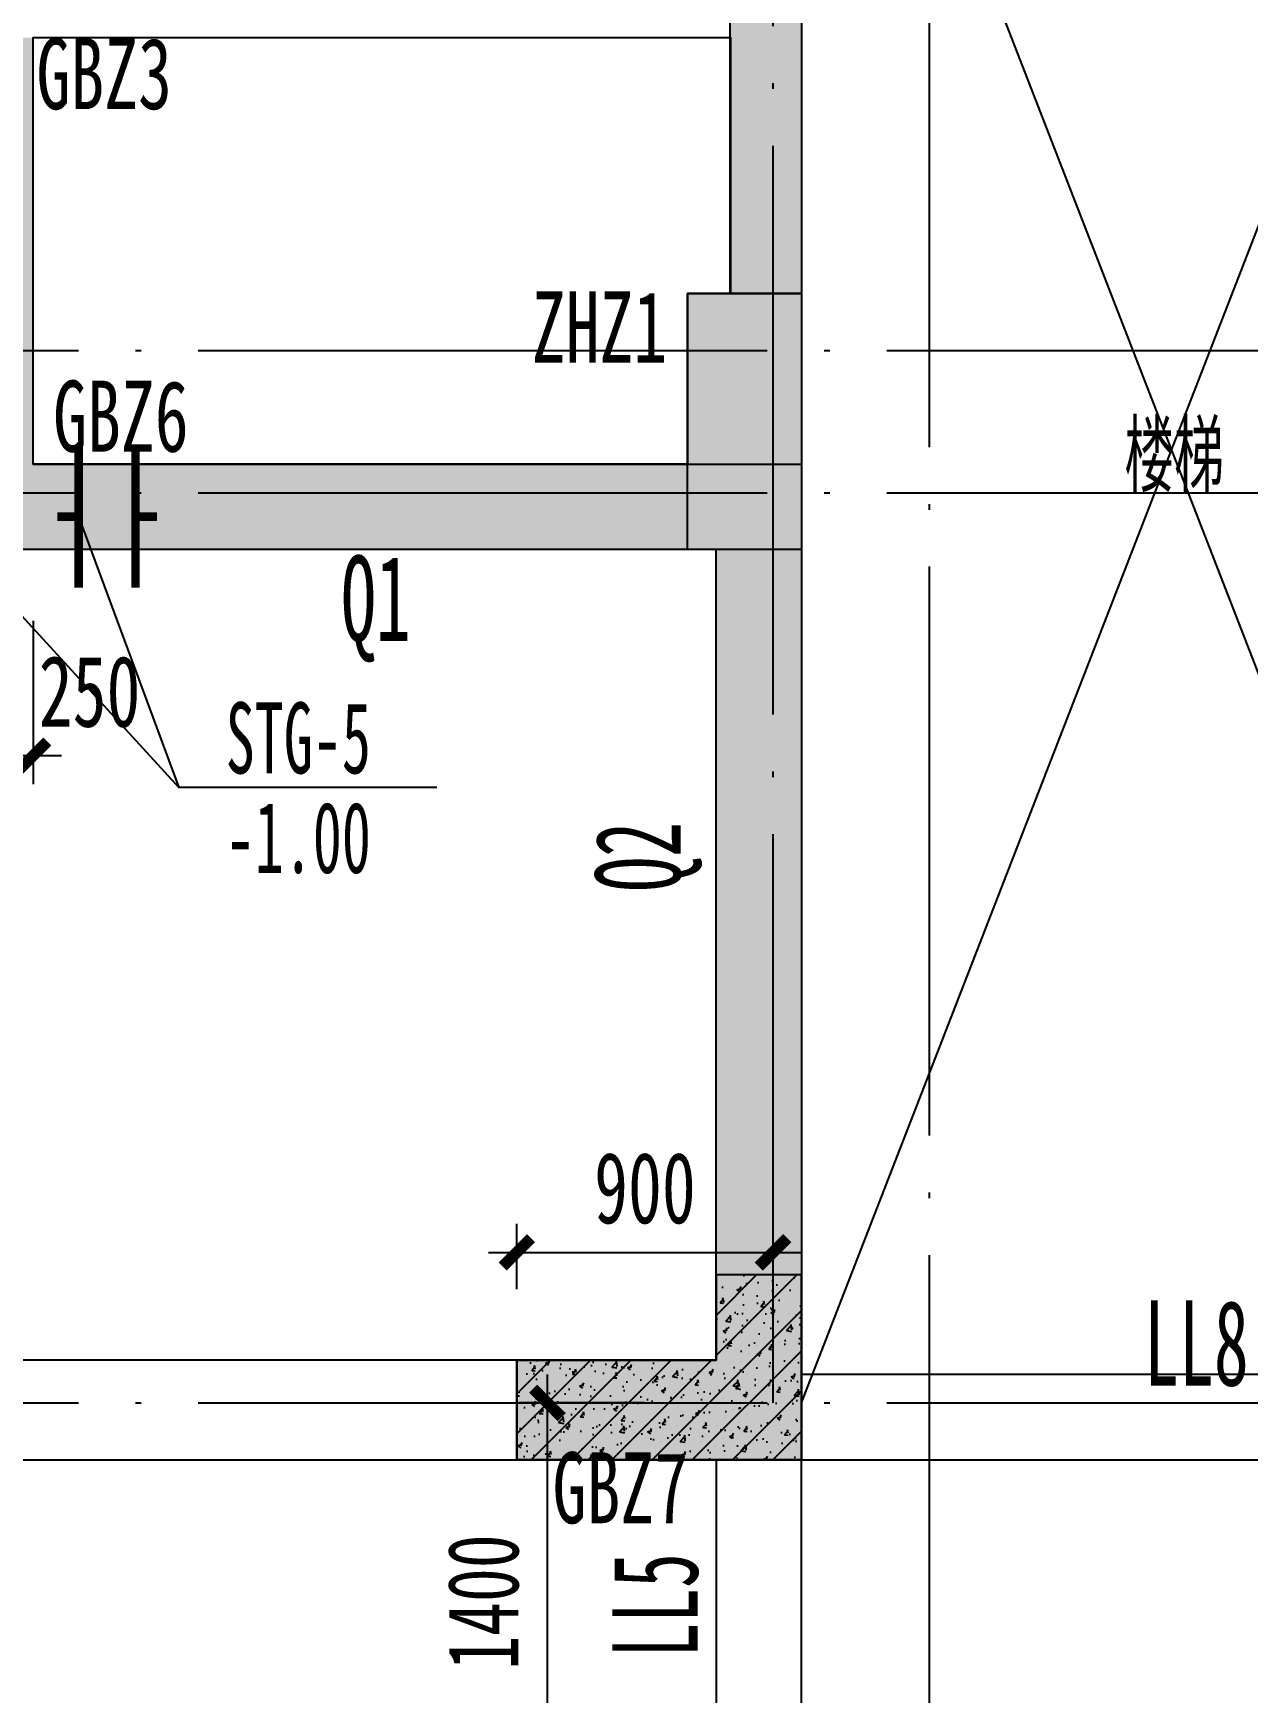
# Model space of a CAD drawing. Extents: x -3200781797 to -8106663, y 494714 to 1244925.
# Drawn here: x -8166032 to -8161764, y 614374 to 620208 of the extents above; entities that cross this region are included whole.
import ezdxf
from ezdxf.enums import TextEntityAlignment as Align

# ---------------------------------------------------------------- set-up
doc = ezdxf.new("R2010")
doc.units = 0
doc.header["$LTSCALE"] = 1000
doc.header["$MEASUREMENT"] = 0
for name, pattern in [('3#-轴线$0$DOTE', [2.42, 2, -0.2, 0.02, -0.2]), ('3#4#5#模板$0$CONTINOUS', [0]), ('CONTINOUS', [0]), ('DASH', [0.35, 0.25, -0.1])]:
    doc.linetypes.add(name, pattern=pattern)
doc.layers.get('Defpoints').update_dxf_attribs({"color": 30, "linetype": 'DASH'})
for name, color, linetype in [('1----SD', 40, 'Continuous'), ('3#-夹层$0$S-COLU', 252, 'Continuous'), ('3#-夹层$0$S-COLU-HATC', 16, 'Continuous'), ('3#-夹层$0$S-SLAB-HOLE', 5, 'Continuous'), ('3#-夹层$0$S-WALL', 40, 'Continuous'), ('3#-夹层$0$S-WALL-BEAM', 120, 'Continuous'), ('3#-夹层$0$S-WALL-HATC', 253, 'Continuous'), ('3#-轴线$0$A-ANNO-DOTE', 10, '3#-轴线$0$DOTE'), ('3#4#5#模板$0$S-ANNO-TEXT', 7, 'Continuous'), ('3#4#5#模板$0$S-SLAB-TEXT', 120, 'Continuous'), ('3#4#5#模板$0$S-WALL-COLU', 252, '3#4#5#模板$0$CONTINOUS'), ('3#4#5#模板$0$S-WALL-COLU-HATC', 16, 'Continuous'), ('DIM', 3, 'Continuous'), ('DIM_其它', 3, 'Continuous'), ('S-PC-FQ-WYQ', 4, 'Continuous'), ('S-WALL-BEAM-TEXT', 2, 'Continuous'), ('S-WALL-COLU-TEXT', 2, 'Continuous'), ('S-WALL-DIMS', 50, 'Continuous')]:
    doc.layers.add(name, color=color, linetype=linetype)
doc.layers.add('WALL-TEXT', color=2, linetype='Continuous', lineweight=25)
doc.layers.add('设备条件', color=5, linetype='Continuous', lineweight=30)
doc.styles.add('3#4#5#模板$0$TSSD_Rein', font='tssdeng.shx', dxfattribs={"width": 0.7, "bigfont": 'hztxt.shx'})
doc.styles.add('TSSD_Dimension', font='', dxfattribs={"width": 0.7})
doc.styles.add('楷体', font='', dxfattribs={"width": 0.6})
doc.styles.add('楷体GB312', font='', dxfattribs={"width": 0.8})
doc.styles.get('TSSD_Dimension').set_extended_font_data('KaiTi_GB2312')
doc.styles.get('楷体').set_extended_font_data('KaiTi_GB2312')
doc.styles.get('楷体GB312').set_extended_font_data('楷体_GB2312')
doc.dimstyles.new('TSSD_100_100', dxfattribs={"dimtxt": 250, "dimasz": 100, "dimexe": 100, "dimexo": 250, "dimgap": 100, "dimtad": 1, "dimdec": 0, "dimzin": 0, "dimdsep": 46, "dimtxsty": 'TSSD_Dimension', "dimblk": 'ARCHTICK', "dimcen": 0, "dimdle": 100, "dimclrt": 7, "dimadec": 0, "dimazin": 0, "dimtfac": 1, "dimtdec": 0, "dimtix": 1, "dimtmove": 2, "dimatfit": 3, "dimfxl": 1, "dimtolj": 1, "dimtzin": 0, "dimarcsym": 0})

# ---------------------------------------------------------------- blocks, each defined once
blk = doc.blocks.new('_ArchTick')
at = {"color": 0, "linetype": 'ByBlock', "const_width": 0.4}
blk.add_lwpolyline([(-0.5, -0.5), (0.5, 0.5)], dxfattribs=at)
blk = doc.blocks.new('*D619')
at = {"layer": 'Defpoints', "color": 0, "transparency": 16777216}
for p in [(-8163432.3, 615922.2), (-8164332.3, 615542.8), (-8163432.3, 615542.8)]:
    blk.add_point(p, dxfattribs=at)
at = {"layer": 'DIM', "color": 0, "lineweight": -2, "transparency": 16777216}
for p, q in [((-8164332.3, 615792.8), (-8164332.3, 616022.2)), ((-8163432.3, 615792.8), (-8163432.3, 616022.2)), ((-8164432.3, 615922.2), (-8163332.3, 615922.2))]:
    blk.add_line(p, q, dxfattribs=at)
at = {"layer": 'DIM', "color": 0, "lineweight": -2, "transparency": 16777216, "xscale": 100, "yscale": 100, "zscale": 100, "rotation": 180}
blk.add_blockref('_ArchTick', (-8164332.3, 615922.2), dxfattribs=at)
at = {"layer": 'DIM', "color": 0, "lineweight": -2, "transparency": 16777216, "xscale": 100, "yscale": 100, "zscale": 100}
blk.add_blockref('_ArchTick', (-8163432.3, 615922.2), dxfattribs=at)
at = {"layer": 'DIM', "color": 7, "transparency": 16777216, "insert": (-8163882.3, 616147.2), "char_height": 250, "attachment_point": 5, "style": 'TSSD_Dimension'}
blk.add_mtext('\\A1;900', dxfattribs=at)
blk = doc.blocks.new('3-an-jia')
at = {"layer": 'S-WALL-COLU-TEXT', "style": '楷体GB312', "width": 0.7}
for s, p in [('GBZ3', (-7965962.5, 619936.4)), ('ZHZ1', (-7964221.9, 619045.4)), ('GBZ6', (-7965903.9, 618732)), ('GBZ7', (-7964148.8, 614964.7))]:
    blk.add_text(s, height=250, dxfattribs=at).set_placement(p)
blk = doc.blocks.new('*D724')
at = {"layer": 'Defpoints', "color": 0, "transparency": 16777216}
for p in [(-8166282.3, 618392.8), (-8166032.3, 618392.8), (-8166282.3, 617667.8)]:
    blk.add_point(p, dxfattribs=at)
at = {"layer": 'S-WALL-DIMS', "color": 0, "lineweight": -2, "transparency": 16777216}
for p, q in [((-8166282.3, 618142.8), (-8166282.3, 617567.8)), ((-8166032.3, 618142.8), (-8166032.3, 617567.8)), ((-8165932.3, 617667.8), (-8166382.3, 617667.8))]:
    blk.add_line(p, q, dxfattribs=at)
at = {"layer": 'S-WALL-DIMS', "color": 0, "lineweight": -2, "transparency": 16777216, "xscale": 100, "yscale": 100, "zscale": 100, "rotation": 180}
blk.add_blockref('_ArchTick', (-8166282.3, 617667.8), dxfattribs=at)
at = {"layer": 'S-WALL-DIMS', "color": 0, "lineweight": -2, "transparency": 16777216, "xscale": 100, "yscale": 100, "zscale": 100}
blk.add_blockref('_ArchTick', (-8166032.3, 617667.8), dxfattribs=at)
at = {"layer": 'S-WALL-DIMS', "color": 7, "transparency": 16777216, "insert": (-8165833.9, 617892.8), "char_height": 250, "attachment_point": 5, "style": 'TSSD_Dimension'}
blk.add_mtext('\\A1;250', dxfattribs=at)
blk = doc.blocks.new('*D728')
at = {"layer": 'Defpoints', "color": 0, "transparency": 16777216}
for p in [(-8164224.8, 615392.8), (-8163632.3, 615392.8), (-8163632.3, 613992.8)]:
    blk.add_point(p, dxfattribs=at)
at = {"layer": 'DIM', "color": 0, "lineweight": -2, "transparency": 16777216}
for p, q in [((-8164224.8, 613892.8), (-8164224.8, 615492.8)), ((-8163882.3, 615392.8), (-8164324.8, 615392.8)), ((-8163882.3, 613992.8), (-8164324.8, 613992.8))]:
    blk.add_line(p, q, dxfattribs=at)
at = {"layer": 'DIM', "color": 0, "lineweight": -2, "transparency": 16777216, "xscale": 100, "yscale": 100, "zscale": 100}
for p, rotation in [((-8164224.8, 615392.8), 90), ((-8164224.8, 613992.8), 270)]:
    blk.add_blockref('_ArchTick', p, dxfattribs=dict(at, rotation=rotation))
at = {"layer": 'DIM', "color": 7, "transparency": 16777216, "insert": (-8164449.8, 614692.8), "char_height": 250, "attachment_point": 5, "rotation": 90, "style": 'TSSD_Dimension'}
blk.add_mtext('\\A1;1400', dxfattribs=at)
blk = doc.blocks.new('q1')
at = {"layer": 'WALL-TEXT', "style": '楷体', "width": 0.6}
blk.add_text('Q1', height=300, dxfattribs=at).set_placement((-8160750.8, 469369))
blk.add_text('Q2', height=300, rotation=90, dxfattribs=at).set_placement((-8159557.6, 468487.6))
blk = doc.blocks.new('$VALVE$00000553')
at = {"const_width": 30}
for points in [[(0, 100), (0, 175)], [(0, 100), (-250, 100), (-250, 100)], [(0, 100), (250, 100), (250, 100)], [(-250, -100), (-250, -100), (0, -100)], [(250, -100), (250, -100), (0, -100)], [(0, -175), (0, -100)]]:
    blk.add_lwpolyline(points, dxfattribs=at)
blk = doc.blocks.new('A$C5af27e0e')
at = {"layer": 'DIM_其它'}
for p in [(-3060, 3325), (-2540, 3325), (-1281.5, 2372.1)]:
    blk.add_line(p, (-2188.4, 2372.1), dxfattribs=at)
at = {"layer": '1----SD', "linetype": 'CONTINOUS', "rotation": 270}
blk.add_blockref('$VALVE$00000553', (-2440, 3325), dxfattribs=at)
at = {"layer": '设备条件', "color": 40, "style": '楷体', "width": 0.6}
for s, p in [('STG-5', (-2023.2, 2422.1)), ('-1.00', (-2023.2, 2072.1))]:
    blk.add_text(s, height=250, dxfattribs=at).set_placement(p)
blk = doc.blocks.new('3#-轴线')
at = {"layer": '3#-轴线$0$A-ANNO-DOTE'}
for points in [[(8700, -3200), (8700, 5500)], [(9250, -7100), (9250, 5500)], [(-3000, 500), (44800, 500)], [(-3000, 0), (44800, 0)], [(-3000, -3200), (44800, -3200)]]:
    blk.add_lwpolyline(points, dxfattribs=at)
blk = doc.blocks.new('3#-夹层')
at = {"layer": '3#-夹层$0$S-COLU-HATC'}
h = blk.add_hatch(color=256, dxfattribs=at)
h.dxf.hatch_style = 1
h.paths.add_polyline_path([(8400, 700), (8800, 700), (8800, -200), (8400, -200)])
at = {"layer": '3#-夹层$0$S-WALL-HATC'}
blk.add_hatch(color=256, dxfattribs=at).paths.add_polyline_path([(8550, 1300), (8550, 3750), (11500, 3750), (12700, 3750), (12700, 100), (20100, 100), (21700, 100), (29100, 100), (29100, 3750), (30300, 3750), (33250, 3750), (33250, 700), (33000, 700), (33000, 1450), (33000, 3500), (30400, 3500), (30400, 700), (30150, 700), (30150, 3500), (29350, 3500), (29350, 100), (29450, 100), (30400, 100), (30400, -200), (30200, -200), (30200, -100), (29700, -100), (29700, -300), (29500, -300), (29500, -200), (29200, -200), (26950, -200), (26950, -100), (26670, -100), (26670, -200), (21800, -200), (21800, -1800), (21500, -1800), (21500, -200), (20300, -200), (20300, -1800), (20000, -1800), (20000, -200), (15130, -200), (15130, -100), (14850, -100), (14850, -200), (12300, -200), (12300, -300), (12100, -300), (12100, -100), (11600, -100), (11600, -200), (11400, -200), (11400, 100), (12200, 100), (12450, 100), (12450, 3500), (11650, 3500), (11650, 700), (11400, 700), (11400, 3500), (8800, 3500), (8800, 1450), (8800, 700), (8550, 700)])
h = blk.add_hatch(color=256, dxfattribs=at)
h.paths.add_polyline_path([(13550, -11200), (13950, -11200), (13950, -10850), (13550, -10850), (13550, -4800), (13550, -4700), (13250, -4700), (13250, -4800), (13250, -10900), (10600, -10900), (10600, -7200), (11750, -7200), (11750, -4700), (8800, -4700), (8800, -4600), (8500, -4600), (8500, -5000), (9050, -5000), (9050, -7300), (10300, -7300), (10300, -10850), (9850, -10850), (9850, -11200), (10300, -11200), (10300, -12400), (3550, -12400), (3550, -12000), (3200, -12000), (3200, -12400), (200, -12400), (200, -11200), (700, -11200), (700, -10850), (200, -10850), (200, -5050), (200, -4450), (200, -3400), (2000, -3400), (2000, -3050), (200, -3050), (200, -200), (700, -200), (700, 100), (200, 100), (200, 1350), (5850.3, 1350), (5850.3, 100), (5300, 100), (5300, -200), (5570, -200), (5570, -100), (5850, -100), (5850, -200), (6300, -200), (8500, -200), (8500, -3050), (7800, -3050), (7800, -3400), (8500, -3400), (8800, -3400), (8800, -3300), (8800, 100), (6100.3, 100), (6100.3, 1600), (-100, 1600), (-100, -11100), (-100, -12700), (3450, -12700), (10600, -12700), (10600, -11200), (13250, -11200), (13250, -12700), (28550, -12700), (28550, -11200), (31200, -11200), (31200, -12700), (41900, -12700), (41900, 1600), (35699.7, 1600), (35699.7, 100), (33000, 100), (33000, -3300), (33000, -3400), (33300, -3400), (34000, -3400), (34000, -3050), (33300, -3050), (33300, -200), (35500, -200), (35950, -200), (35950, -100), (36230, -100), (36230, -200), (36500, -200), (36500, 100), (35949.7, 100), (35949.7, 1349.8), (41600, 1349.8), (41600, 100), (41100, 100), (41100, -200), (41600, -200), (41600, -3050), (39800, -3050), (39800, -3400), (41600, -3400), (41600, -4450), (41600, -5050), (41600, -10850), (41100, -10850), (41100, -11200), (41600, -11200), (41600, -12400), (38600, -12400), (38600, -12000), (38250, -12000), (38250, -12400), (31500, -12400), (31500, -11200), (31950, -11200), (31950, -10850), (31500, -10850), (31500, -7300), (32750, -7300), (32750, -5000), (33300, -5000), (33300, -4600), (33000, -4600), (33000, -4700), (30050, -4700), (30050, -7200), (31200, -7200), (31200, -10900), (28550, -10900), (28550, -4800), (28550, -4700), (28250, -4700), (28250, -4800), (28250, -10850), (27850, -10850), (27850, -11200), (28250, -11200), (28250, -12400), (21075, -12400), (21075, -11200), (21600, -11200), (21600, -10850), (21075, -10850), (21075, -5300), (21800, -5300), (21800, -3400), (24100, -3400), (24450, -3400), (26148.1, -3400), (26148.1, -3100), (24350, -3100), (21500, -3100), (21500, -5000), (20900, -5000), (20300, -5000), (20300, -3100), (17451.9, -3100), (15651.9, -3100), (15651.9, -3400), (17350, -3400), (17700, -3400), (20000, -3400), (20000, -5300), (20725, -5300), (20725, -10850), (20200, -10850), (20200, -11200), (20725, -11200), (20725, -12400), (13550, -12400)])
h.paths.add_polyline_path([(11550, -7000), (9350, -7000), (9350, -4900), (11550, -4900)], flags=16)
h.paths.add_polyline_path([(30250, -7000), (30250, -4900), (32450, -4900), (32450, -7000)], flags=16)
at = {"layer": '3#-夹层$0$S-COLU'}
blk.add_lwpolyline([(8400, 700), (8800, 700), (8800, -200), (8400, -200)], close=True, dxfattribs=at)
at = {"layer": '3#-夹层$0$S-SLAB-HOLE'}
for points in [[(8800, -3200), (11400, 3500)], [(8800, 3500), (11400, -3200)]]:
    blk.add_lwpolyline(points, dxfattribs=at)
at = {"layer": '3#-夹层$0$S-WALL'}
for points in [[(8550, 1300), (8550, 3750), (11500, 3750), (12700, 3750), (12700, 100), (20100, 100)], [(8800, 3500), (8800, 1450), (8800, 700), (8550, 700), (8550, 1300)], [(6100.3, 100), (8800, 100), (8800, -3300), (8800, -3400), (8500, -3400), (7800, -3400), (7800, -3050), (8500, -3050), (8500, -200), (6300, -200), (5850, -200)]]:
    blk.add_lwpolyline(points, dxfattribs=at)
at = {"layer": '3#-夹层$0$S-WALL-BEAM'}
for p, q in [((7800, -3050), (2000, -3050)), ((2000, -3400), (7800, -3400)), ((8500, -3400), (8500, -4600)), ((8800, -4600), (8800, -3400))]:
    blk.add_line(p, q, dxfattribs=at)
at = {"layer": '3#-夹层$0$S-WALL-BEAM', "elevation": 0}
blk.add_lwpolyline([(8800, -3400), (11400, -3400), (11400, -3100), (8800, -3100)], close=True, dxfattribs=at)
at = {"layer": '3#-夹层$0$S-SLAB-HOLE'}
blk.add_blockref('3#-轴线', (0, 0), dxfattribs=at)
blk = doc.blocks.new('3#4#5#模板$0$A$C3a591143')
blk.add_lwpolyline([(11930.2, 14315.2), (9630.5, 14315.2), (9630.5, 15815.2), (12080.2, 15815.2), (12080.2, 14915.2), (11930.2, 14915.2)], close=True)

msp = doc.modelspace()

# ---------------------------------------------------------------- hatches: boundary and pattern name
at = {"layer": '3#4#5#模板$0$S-WALL-COLU-HATC'}
h = msp.add_hatch(dxfattribs=at)
h.set_pattern_fill('ARMORED', color=256, scale=10, style=0)
h.set_pattern_definition([(50, (-7123.65, 152577.73), (143.4520365, -12.550427), [15, -165]), (355, (-7123.65, 152577.73), (-27.7502667, 150.4384267), [12, -132]), (100.4514, (-7111.7, 152576.69), (115.7018763, 137.8879084), [12.748038, -140.2284224]), (46.1842, (-7123.65, 152617.73), (213.4482097, -33.103803), [22.5, -247.5]), (96.6356, (-7105.87, 152614.97), (186.932541, 194.823574), [19.1220576, -210.3426]), (351.1842, (-7123.65, 152617.73), (186.932389, 194.82372), [18, -198]), (21, (-7103.65, 152607.73), (119.3814104, -80.5237781), [15, -165]), (326, (-7103.65, 152607.73), (48.6630664, 145.030009), [12, -132]), (71.4514, (-7093.7, 152601.02), (168.0445257, 64.5060993), [12.748038, -140.2284224]), (37.5, (-7123.653, 152577.73), (2.43197106, 66.57877077), [0, -130.4, 0, -134, 0, -132.5]), (7.5, (-7123.65, 152577.73), (52.6139075, 78.8823424), [0, -76.4, 0, -127.4, 0, -50.5]), (327.5, (-7168.253, 152577.73), (106.76448723, -4.51097435), [0, -50, 0, -156, 0, -207]), (317.5, (-7188.25, 152577.73), (116.6372339, 20.0209965), [0, -65, 0, -103.6, 0, -147]), (45, (-7123.65, 152577.73), (-70.7106781, 70.7106781), [])])
h.paths.add_polyline_path([(-8163332.3, 615242.8), (-8163332.3, 615842.8), (-8163632.3, 615842.8), (-8163632.3, 615542.8), (-8164332.3, 615542.8), (-8164332.3, 615192.8), (-8163332.3, 615192.8)])

# ---------------------------------------------------------------- linework, layer by layer
at = {"layer": '3#4#5#模板$0$S-WALL-COLU', "linetype": 'ByBlock'}
msp.add_lwpolyline([(-8163332.3, 615242.8), (-8163332.3, 615842.8), (-8163632.3, 615842.8), (-8163632.3, 615542.8), (-8164332.3, 615542.8), (-8164332.3, 615192.8), (-8163332.3, 615192.8), (-8163332.3, 615242.8)], close=True, dxfattribs=at)

# ---------------------------------------------------------------- block references
at = {"layer": '3#4#5#模板$0$S-ANNO-TEXT'}
msp.add_blockref('3#-夹层', (-8172132.3, 618592.8), dxfattribs=at)
at = {"layer": '3#4#5#模板$0$S-SLAB-TEXT'}
msp.add_blockref('3#4#5#模板$0$A$C3a591143', (-8175662.4, 604377.6), dxfattribs=at)
at = {"layer": 'S-PC-FQ-WYQ'}
msp.add_blockref('3-an-jia', (-200058.1, 4.9), dxfattribs=at)
at = {"layer": 'WALL-TEXT'}
msp.add_blockref('q1', (-4199.2, 148702.7), dxfattribs=at)
at = {"layer": '设备条件'}
msp.add_blockref('A$C5af27e0e', (-8163332.3, 615183.8), dxfattribs=at)

# ---------------------------------------------------------------- texts
at = {"layer": '3#4#5#模板$0$S-SLAB-TEXT', "style": '3#4#5#模板$0$TSSD_Rein', "width": 0.7}
msp.add_text('楼梯', height=250, dxfattribs=at).set_placement((-8162197.5, 618519.1, 0), align=Align.BOTTOM_LEFT)
at = {"layer": 'S-WALL-BEAM-TEXT', "style": '楷体', "width": 0.6}
for s, rotation, p in [('LL8', 0.00093, (-8162127.9, 615453.5)), ('LL5', 90, (-8163696.7, 614497.5))]:
    msp.add_text(s, height=300, rotation=rotation, dxfattribs=at).set_placement(p)

# ---------------------------------------------------------------- dimensions: what is measured, and where the dimension line sits
at = {"layer": 'DIM'}
dim = msp.add_linear_dim(base=(-8163432.3, 615922.2), p1=(-8164332.3, 615542.8), p2=(-8163432.3, 615542.8), dimstyle='TSSD_100_100', dxfattribs=at)
dim.commit()
dim.dimension.update_dxf_attribs({"geometry": '*D619', "text_midpoint": (-8163882.3, 616147.2)})
dim = msp.add_linear_dim(base=(-8164224.8, 615392.8), p1=(-8163632.3, 613992.8), p2=(-8163632.3, 615392.8), angle=90, dimstyle='TSSD_100_100', dxfattribs=at)
dim.commit()
dim.dimension.update_dxf_attribs({"geometry": '*D728', "text_midpoint": (-8164449.8, 614692.8)})
at = {"layer": 'S-WALL-DIMS'}
dim = msp.add_linear_dim(base=(-8166282.3, 617667.8), p1=(-8166032.3, 618392.8), p2=(-8166282.3, 618392.8), angle=180, dimstyle='TSSD_100_100', dxfattribs=at)
dim.commit()
dim.dimension.update_dxf_attribs({"geometry": '*D724', "text_midpoint": (-8165833.9, 617892.8), "dimtype": 160})

doc.saveas('drawing.dxf')
